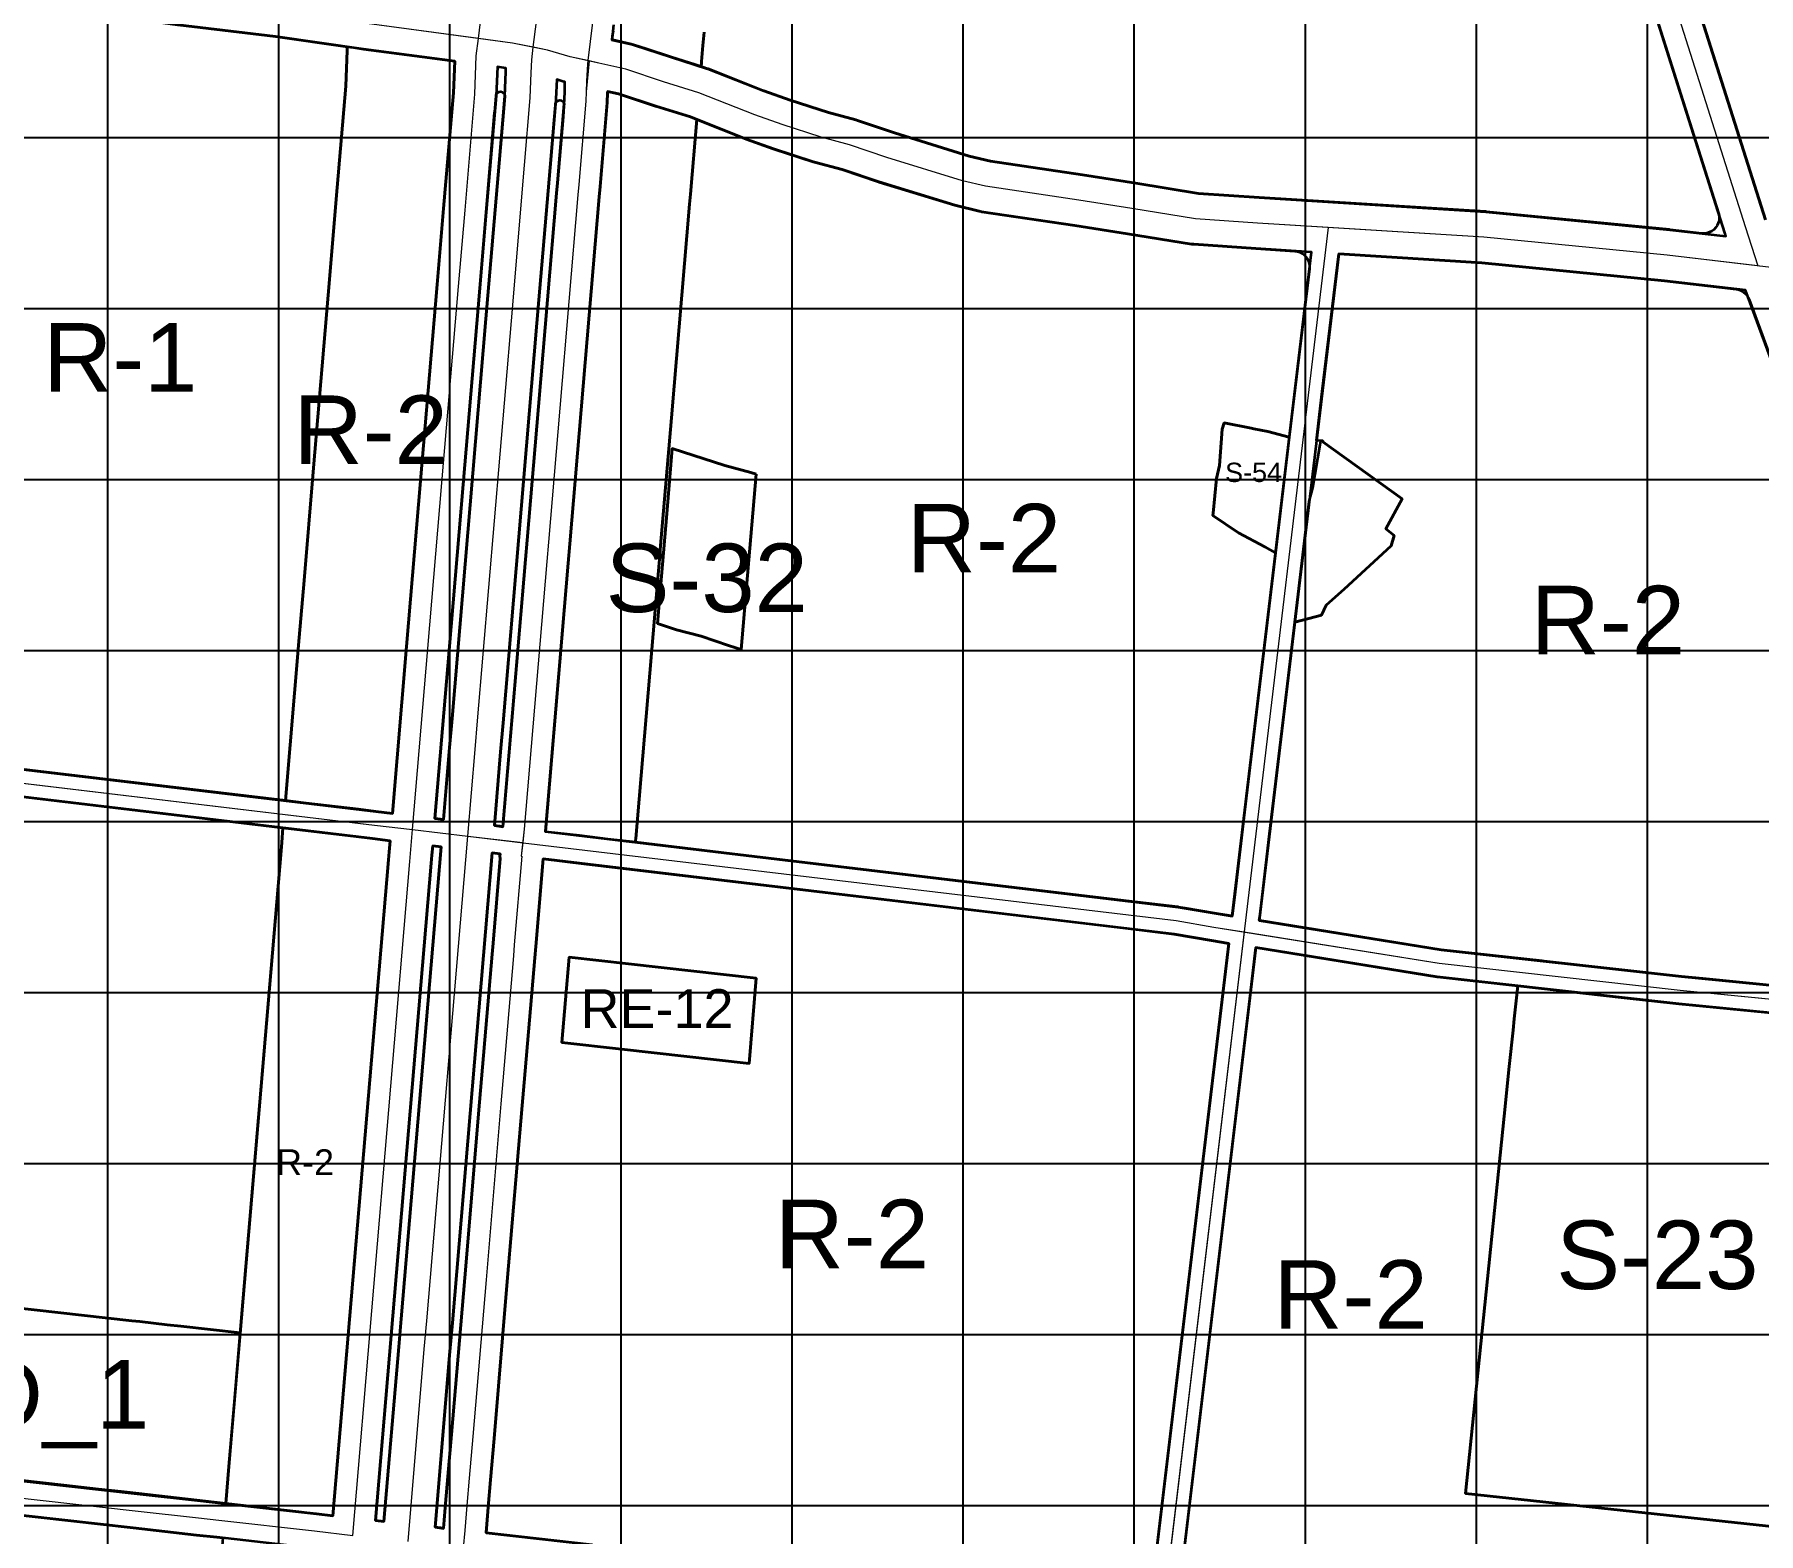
# Model space of a CAD drawing. Header units: millimetres. Extents: x 464536 to 476893, y 870501 to 881610.
# Drawn here: x 466457 to 467465, y 876084 to 876960 of the extents above; entities that cross this region are included whole.
import ezdxf
from ezdxf.enums import TextEntityAlignment as Align

# ---------------------------------------------------------------- set-up
doc = ezdxf.new("R2010")
doc.units = ezdxf.units.MM
for name, color, linetype, lineweight in [('Administration', 16, 'Continuous', 35), ('Center_1', 7, 'Continuous', 5), ('Land Use Code', 7, 'Continuous', 35), ('Mixed use', 30, 'Continuous', 35), ('Proposed Road Net work', 7, 'Continuous', 35), ('Recreational _ Environmental', 84, 'Continuous', 35), ('Residence', 50, 'Continuous', 35), ('Services', 170, 'Continuous', 35)]:
    doc.layers.add(name, color=color, linetype=linetype, lineweight=lineweight)
doc.layers.add('Grid1', color=7, linetype='Continuous')
doc.styles.add('Arial', font='arial.ttf')

msp = doc.modelspace()

# ---------------------------------------------------------------- linework, layer by layer
at = {"layer": 'Administration'}
msp.add_lwpolyline([(466570.8, 876122.8), (466569, 876101.3), (466523.2, 876106.5), (466511.4, 876107.8), (466507.9, 876108.2), (466494.6, 876109.7), (466474.3, 876111.9), (466328.9, 876128.3), (466340.7, 876227.6), (466390.4, 876222), (466443.2, 876216.1), (466514, 876208.1), (466518.7, 876207.6), (466534.7, 876205.8), (466542.6, 876204.9), (466577.4, 876201)], close=True, dxfattribs=at)
at = {"layer": 'Center_1'}
for points in [[(467229.8, 877564.5), (467457.1, 876848.1), (467464.4, 876825)], [(467229.8, 877564.5), (467457.1, 876848.1), (467464.4, 876825)], [(466643.2, 876082.6), (466676.5, 876476.7), (466676.9, 876481.4), (466678.1, 876495.3), (466687.1, 876601.3), (466695.3, 876698.2), (466705, 876812.9), (466708.8, 876857.5), (466714.5, 876925.3), (466715.4, 876947.9), (466716.6, 876957.9), (466718.6, 876974.2)], [(467475.6, 876823.7), (467411.5, 876831.2), (467304.3, 876841.7), (467172, 876850), (467135.8, 876852.5), (467098.5, 876858.6), (467067.5, 876863.4), (467013, 876871.5), (466999.5, 876874.8), (466955.3, 876888.4), (466933.5, 876895.8), (466917, 876900.2), (466894.1, 876907.6), (466878.2, 876913.3), (466845.5, 876926.2), (466824.9, 876932.7), (466802.7, 876940), (466787, 876943.5), (466770.2, 876947.3), (466757.1, 876951.2), (466736.6, 876955.2), (466651.4, 876966.7)], [(466675.5, 876079), (466685, 876191.5), (466686.4, 876208.1), (466710.4, 876491.5), (466714.7, 876542.1), (466716.1, 876559), (466735.9, 876792.8), (466743.6, 876883.8), (466746.9, 876923.3), (466747.5, 876937.9), (466747.9, 876945.4), (466748.7, 876952.9), (466750.6, 876967.8)], [(466783.3, 876967.3), (466780.5, 876945), (466780.3, 876942.9), (466779.9, 876933), (466779.6, 876926.8), (466779.4, 876921.3), (466775.3, 876872.5), (466774.8, 876866.5), (466764.2, 876741.8), (466757.6, 876663.5), (466756.6, 876652.2), (466743.4, 876495.6), (466741.7, 876479.7), (466742, 876479.7), (466737.6, 876427.9), (466737.1, 876421.5), (466730.9, 876348.5), (466729.8, 876335), (466721.1, 876232.1), (466713.3, 876140.4), (466711.2, 876116), (466709.9, 876100.1), (466708.7, 876085.4), (466707.8, 876075.4)], [(467213.3, 876847.4), (467164.4, 876437.3), (467099.1, 875890), (467030.6, 875056.8), (466902.4, 871342.3), (466900.5, 871287.7), (466899.7, 871262.5)], [(465614.4, 876622.2), (466655.8, 876498), (466678.1, 876495.3), (466710.4, 876491.5)], [(466710.4, 876491.5), (466742.7, 876487.6), (467124.5, 876442.1), (467146.5, 876438.3), (467278.2, 876417.2), (467419, 876401.4), (467686.7, 876375.1), (467737.8, 876369), (467781.7, 876364), (467833.1, 876356.9), (467903.9, 876348.1), (467981.1, 876337.6), (468032.9, 876332), (468062.2, 876331), (468091.8, 876328), (468218.1, 876313.2), (468260, 876309.1), (468281.8, 876307)], [(466122, 876141.1), (466516, 876096.9), (466553, 876092.8), (466564.9, 876091.4), (466620.8, 876085.2), (466643.2, 876082.6)]]:
    msp.add_lwpolyline(points, dxfattribs=at)
for points in [[(467229.8, 877564.5, 0), (467457.1, 876848.1, 0), (467464.4, 876825, 0)], [(466716.6, 876957.9, 0), (466651.4, 876966.7, 0), (466600, 876974, 0), (466542.8, 876980.9, 0), (466498.5, 876986.8, 0), (466468.8, 876991.2, 0), (466345.1, 877007.8, 0), (466300.6, 877014.1, 0), (466227.4, 877025.3, 0)], [(466678.1, 876495.3, 0), (466687.1, 876601.3, 0), (466695.3, 876698.2, 0), (466705, 876812.9, 0), (466708.8, 876857.5, 0), (466714.5, 876925.3, 0), (466715.4, 876947.9, 0), (466716.6, 876957.9, 0)], [(466710.4, 876491.5, 0), (466714.7, 876542.1, 0), (466716.1, 876559, 0), (466735.9, 876792.8, 0), (466743.6, 876883.8, 0), (466746.9, 876923.3, 0), (466747.5, 876937.9, 0), (466747.9, 876945.4, 0), (466748.7, 876952.9, 0)], [(466748.7, 876952.9, 0), (466736.6, 876955.2, 0), (466716.6, 876957.9, 0)], [(466781.3, 876944.8, 0), (466770.2, 876947.3, 0), (466757.1, 876951.2, 0), (466748.7, 876952.9, 0)], [(466781.3, 876944.8, 0), (466779.6, 876926.8, 0), (466779.4, 876921.3, 0), (466775.3, 876872.5, 0), (466774.8, 876866.5, 0), (466764.2, 876741.8, 0), (466757.6, 876663.5, 0), (466756.6, 876652.2, 0), (466743.4, 876495.6, 0), (466742.6, 876487.7, 0)], [(467213.3, 876847.4, 0), (467172, 876850, 0), (467135.8, 876852.5, 0), (467098.5, 876858.6, 0), (467067.5, 876863.4, 0), (467013, 876871.5, 0), (466999.5, 876874.8, 0), (466955.3, 876888.4, 0), (466933.5, 876895.8, 0), (466917, 876900.2, 0), (466894.1, 876907.6, 0), (466878.2, 876913.3, 0), (466845.5, 876926.2, 0), (466824.9, 876932.7, 0), (466802.7, 876940, 0), (466787, 876943.5, 0), (466781.3, 876944.8, 0)], [(467213.3, 876847.4, 0), (467164.4, 876437.3, 0), (467164.2, 876435.5, 0)], [(467464.4, 876825, 0), (467411.5, 876831.2, 0), (467304.3, 876841.7, 0), (467213.3, 876847.4, 0)], [(467465.4, 876824.9, 0), (467464.4, 876825, 0)], [(466171.4, 876555.8, 0), (466655.8, 876498, 0), (466678.1, 876495.3, 0)], [(466643.2, 876082.6, 0), (466676.5, 876476.7, 0), (466676.9, 876481.4, 0), (466678.1, 876495.3, 0)], [(466675.5, 876079, 0), (466685, 876191.5, 0), (466686.4, 876208.1, 0), (466710.4, 876491.5, 0)], [(466678.1, 876495.3, 0), (466710.4, 876491.5, 0)], [(466742.6, 876487.7, 0), (466741.7, 876479.7, 0), (466742, 876479.7, 0), (466737.6, 876427.9, 0), (466737.1, 876421.5, 0), (466730.9, 876348.5, 0), (466729.8, 876335, 0), (466721.1, 876232.1, 0), (466713.3, 876140.4, 0), (466711.2, 876116, 0), (466709.9, 876100.1, 0), (466708.7, 876085.4, 0), (466707.8, 876075.4, 0)], [(466710.4, 876491.5, 0), (466742.6, 876487.7, 0)], [(466742.6, 876487.7, 0), (466742.7, 876487.6, 0), (467124.5, 876442.1, 0), (467146.5, 876438.3, 0), (467164.2, 876435.5, 0)], [(467164.2, 876435.5, 0), (467115.8, 876029.6, 0)], [(467164.2, 876435.5, 0), (467278.2, 876417.2, 0), (467419, 876401.4, 0), (467621.8, 876381.5, 0)], [(466122, 876141.1, 0), (466516, 876096.9, 0), (466553, 876092.8, 0), (466564.9, 876091.4, 0), (466620.8, 876085.2, 0), (466643.2, 876082.6, 0)]]:
    msp.add_polyline3d(points, dxfattribs=at)
at = {"layer": 'Grid1'}
for p, q in [((466500, 870600), (466500, 881600)), ((466600, 870600), (466600, 881600)), ((466700, 870600), (466700, 881600)), ((466800, 870600), (466800, 881600)), ((466900, 870600), (466900, 881600)), ((467000, 870600), (467000, 881600)), ((467100, 870600), (467100, 881600)), ((467200, 870600), (467200, 881600)), ((467300, 870600), (467300, 881600)), ((467400, 870600), (467400, 881600)), ((464700, 876900), (472600, 876900)), ((464700, 876800), (472600, 876800)), ((464700, 876700), (472600, 876700)), ((464700, 876600), (472600, 876600)), ((464700, 876500), (472600, 876500)), ((464700, 876400), (472600, 876400)), ((464700, 876300), (472600, 876300)), ((464700, 876200), (472600, 876200)), ((464700, 876100), (472600, 876100))]:
    msp.add_line(p, q, dxfattribs=at)
at = {"layer": 'Mixed use'}
for points in [[(467469, 876851.9), (467422.5, 876998.3), (467429.4, 876997.8), (467869.9, 876964)], [(466848.5, 876961.7), (466847.9, 876953.9), (466847.1, 876944.5), (466847, 876943.8), (466846.8, 876941.5), (466829.5, 876947), (466814.6, 876951.9), (466807.3, 876954.2), (466806, 876954.6), (466795, 876957.1), (466795.1, 876958.4), (466795.7, 876965.9)], [(467125.6, 876044.2), (467167.2, 876393), (467171.1, 876426.3), (467276.9, 876409.3), (467277.3, 876409.2), (467324.1, 876404), (467324.1, 876404), (467322.1, 876384.7), (467321.4, 876378), (467319.2, 876356.8), (467316.2, 876327.7), (467293.5, 876107), (467483.3, 876086.6)]]:
    msp.add_lwpolyline(points, dxfattribs=at)
for points in [[(466674.6, 876602.3), (466666.4, 876504.8), (466656.7, 876505.9), (466646.5, 876507.2), (466616, 876510.8), (466603.8, 876512.3), (466611.8, 876607.6), (466614.7, 876640.9), (466620, 876704.5), (466629.8, 876819.3), (466633.5, 876863.9), (466639.1, 876930.1), (466640, 876951), (466640, 876951.8), (466640.1, 876953.1), (466643.7, 876952.7), (466649.4, 876951.8), (466683.7, 876947.2), (466702.8, 876944.6), (466702, 876926.1), (466696.3, 876858.5), (466692.5, 876814), (466682.8, 876699.2)], [(466808.5, 876489), (466808.4, 876487.9), (466792.3, 876489.8), (466775.7, 876491.8), (466763, 876493.3), (466755.8, 876494.1), (466755.8, 876494.5), (466769.1, 876651.1), (466770, 876662.5), (466776.7, 876740.7), (466787.2, 876865.4), (466787.7, 876871.4), (466791.8, 876920.2), (466791.9, 876920.7), (466792.1, 876925.9), (466792.2, 876927), (466798.6, 876925.5), (466812, 876921.1), (466820.2, 876918.4), (466820.3, 876918.4), (466820.4, 876918.4), (466840.5, 876912.1), (466844.2, 876910.6), (466840.5, 876866.9), (466840, 876861), (466829.5, 876736.2), (466822.9, 876659.2), (466822.8, 876658), (466821.9, 876646.6), (466808.6, 876490.1)], [(466664.1, 876477.7), (466634.1, 876123.9), (466631.6, 876094), (466621.9, 876095.1), (466616.4, 876095.7), (466611.7, 876096.3), (466569, 876101.3), (466570.8, 876122.8), (466574.2, 876163.1), (466577.4, 876200.7), (466577.4, 876200.7), (466579, 876219.2), (466601.3, 876483), (466601.7, 876487.7), (466602.4, 876496.3), (466645.1, 876491.2), (466654.8, 876490.1), (466665, 876488.8), (466664.5, 876482.4)]]:
    msp.add_lwpolyline(points, close=True, dxfattribs=at)
msp.add_lwpolyline([(467492.7, 876402.2), (467432.3, 876408.2), (467419.8, 876409.4), (467339.5, 876418.4), (467338.3, 876418.5), (467279.3, 876425.1), (467173.4, 876442.1), (467173, 876442.2), (467173.3, 876444.3), (467174.7, 876455.9), (467179.1, 876492.8), (467188.2, 876569.1), (467193.8, 876616.6), (467209.5, 876620.7), (467212.2, 876626.5), (467222.6, 876636), (467250.1, 876661.2), (467251.8, 876667.4), (467247, 876671.2), (467256.6, 876688.7), (467210.1, 876722), (467210.2, 876722.7), (467209.1, 876722.7), (467206.5, 876722.9), (467209.9, 876751.6), (467219.5, 876832), (467303.1, 876826.7), (467409.9, 876816.3), (467451.7, 876811.4, -0.28245), (467459.3, 876805.4), (467598.2, 876428)], format="xyb", dxfattribs=at)
for points in [[(467221.1, 877550.6, 0), (467441.5, 876855.9, 0), (467441.8, 876854.4, 0), (467441.9, 876852.9, 0), (467441.8, 876851.3, 0), (467441.3, 876849.9, 0), (467440.7, 876848.5, 0), (467439.8, 876847.2, 0), (467438.8, 876846.1, 0), (467437.5, 876845.2, 0), (467436.2, 876844.6, 0), (467434.7, 876844.1, 0), (467433.2, 876843.9, 0), (467431.7, 876844, 0), (467413.2, 876846.1, 0), (467413.1, 876846.1, 0), (467412.9, 876846.2, 0), (467305.8, 876856.6, 0), (467305.2, 876856.7, 0), (467173, 876865, 0), (467173, 876865, 0), (467137.5, 876867.4, 0), (467100.8, 876873.4, 0), (467069.7, 876878.2, 0), (467015.9, 876886.2, 0), (467003.5, 876889.2, 0), (466959.9, 876902.7, 0), (466938.3, 876910, 0), (466937.3, 876910.3, 0), (466921.2, 876914.6, 0), (466898.9, 876921.8, 0), (466883.5, 876927.3, 0), (466882.7, 876927.6, 0), (466880.8, 876928.3, 0), (466851, 876940.2, 0), (466850.6, 876940.3, 0), (466850, 876940.5, 0), (466846.8, 876941.5, 0), (466847, 876943.8, 0), (466847.1, 876944.5, 0), (466847.9, 876953.9, 0), (466848.5, 876961.7, 0)], [(466783.1, 876077, 0), (466721.1, 876084, 0), (466721.1, 876084.3, 0), (466722.4, 876099.1, 0), (466723.7, 876115, 0), (466725.8, 876139.3, 0), (466733.5, 876231.1, 0), (466742.2, 876333.9, 0), (466743.4, 876347.5, 0), (466749.6, 876420.4, 0), (466750.1, 876426.9, 0), (466754.4, 876478.2, 0), (466778.3, 876475.3, 0), (467094.8, 876437.6, 0), (467123.3, 876434.2, 0), (467145.2, 876430.4, 0), (467155.3, 876428.8, 0), (467152.8, 876407.5, 0), (467109.7, 876045.9, 0)]]:
    msp.add_polyline3d(points, dxfattribs=at)
for points in [[(467190.6, 876724.8, 0), (467178.1, 876728.1, 0), (467169.9, 876729.7, 0), (467168.3, 876730, 0), (467152.6, 876733.2, 0), (467151.3, 876729.4, 0), (467149.7, 876708.2, 0), (467148.1, 876700.6, 0), (467146, 876680.3, 0), (467145.9, 876679, 0), (467160.9, 876668.8, 0), (467176.2, 876660.6, 0), (467182.6, 876657.2, 0), (467164.5, 876505.6, 0), (467158.5, 876455.6, 0), (467157.4, 876446.2, 0), (467157.2, 876444.7, 0), (467156.8, 876444.8, 0), (467147.8, 876446.2, 0), (467129.5, 876449.4, 0), (467125.8, 876450, 0), (467125.4, 876450.1, 0), (467101.9, 876452.9, 0), (466865, 876481.1, 0), (466808.4, 876487.9, 0), (466808.5, 876489, 0), (466808.6, 876490.1, 0), (466821.9, 876646.6, 0), (466822.8, 876658, 0), (466822.9, 876659.2, 0), (466829.5, 876736.2, 0), (466840, 876861, 0), (466840.5, 876866.9, 0), (466844.2, 876910.6, 0), (466872.7, 876899.3, 0), (466873.1, 876899.1, 0), (466889, 876893.4, 0), (466889.4, 876893.3, 0), (466912.3, 876885.9, 0), (466913.1, 876885.7, 0), (466929.2, 876881.4, 0), (466950.5, 876874.2, 0), (466950.9, 876874, 0), (466995.1, 876860.4, 0), (466995.9, 876860.2, 0), (467009.4, 876856.9, 0), (467010.4, 876856.7, 0), (467010.8, 876856.6, 0), (467065.3, 876848.6, 0), (467065.3, 876848.5, 0), (467096.1, 876843.8, 0), (467096.1, 876843.8, 0), (467133.4, 876837.7, 0), (467134.7, 876837.6, 0), (467171, 876835.1, 0), (467193.8, 876833.6, 0), (467195.3, 876833.4, 0), (467196.7, 876833, 0), (467198, 876832.3, 0), (467199.2, 876831.4, 0), (467200.3, 876830.3, 0), (467201.2, 876829.1, 0), (467201.8, 876827.8, 0), (467202.2, 876826.3, 0), (467202.4, 876824.8, 0), (467202.4, 876823.3, 0)], [(466878.9, 876703.1, 0), (466875.8, 876704.2, 0), (466860.6, 876708.2, 0), (466829.9, 876718.1, 0), (466826.7, 876680, 0), (466823.6, 876643.5, 0), (466821.3, 876615.8, 0), (466832.4, 876612.2, 0), (466846.9, 876608.4, 0), (466862.9, 876602.9, 0), (466870.2, 876600.7, 0)], [(466800.2, 876366.9, 0), (466874.8, 876358.5, 0), (466879, 876408.4, 0), (466804.4, 876416.8, 0), (466769.6, 876420.7, 0), (466765.4, 876370.8, 0)]]:
    msp.add_polyline3d(points, close=True, dxfattribs=at)
at = {"layer": 'Proposed Road Net work'}
for points in [[(466795.3, 876962.5, 0), (466794.9, 876959.3, 0), (466794.6, 876957.2, 0), (466806, 876954.6, 0), (466807.3, 876954.2, 0), (466829.5, 876947, 0), (466850, 876940.5, 0), (466850.8, 876940.2, 0), (466883.5, 876927.3, 0), (466898.9, 876921.8, 0), (466921.2, 876914.6, 0), (466937.3, 876910.3, 0), (466938.3, 876910, 0), (466959.9, 876902.7, 0), (467003.5, 876889.2, 0), (467015.9, 876886.2, 0), (467069.7, 876878.2, 0), (467100.8, 876873.4, 0), (467137.5, 876867.4, 0), (467173, 876865, 0), (467305.5, 876856.6, 0), (467413.1, 876846.1, 0), (467445.8, 876842.3, 0), (467445.2, 876844.3, 0), (467218.8, 877557.8, 0)], [(466795.3, 876962.5, 0), (466794.9, 876959.3, 0), (466794.6, 876957.2, 0), (466806, 876954.6, 0), (466807.3, 876954.2, 0), (466829.5, 876947, 0), (466850, 876940.5, 0), (466850.8, 876940.2, 0), (466883.5, 876927.3, 0), (466898.9, 876921.8, 0), (466921.2, 876914.6, 0), (466937.3, 876910.3, 0), (466938.3, 876910, 0), (466959.9, 876902.7, 0), (467003.5, 876889.2, 0), (467015.9, 876886.2, 0), (467069.7, 876878.2, 0), (467100.8, 876873.4, 0), (467137.5, 876867.4, 0), (467173, 876865, 0), (467305.5, 876856.6, 0), (467413.1, 876846.1, 0), (467445.8, 876842.3, 0), (467445.2, 876844.3, 0), (467218.8, 877557.8, 0)], [(467248, 877549, 0), (467469, 876851.9, 0)], [(467248, 877549, 0), (467469, 876851.9, 0)]]:
    msp.add_polyline3d(points, dxfattribs=at)
for points in [[(466656.7, 876505.9, 0), (466666.4, 876504.8, 0), (466674.6, 876602.3, 0), (466682.8, 876699.2, 0), (466692.5, 876814, 0), (466696.3, 876858.5, 0), (466702, 876926.1, 0), (466702.8, 876944.6, 0), (466649.4, 876951.8, 0), (466598, 876959.1, 0), (466540.9, 876966, 0), (466496.4, 876972, 0), (466466.7, 876976.3, 0), (466343, 876993, 0), (466298.4, 876999.2, 0), (466235.5, 877008.9, 0), (466182.3, 876562.5, 0)], [(466656.7, 876505.9, 0), (466666.4, 876504.8, 0), (466674.6, 876602.3, 0), (466682.8, 876699.2, 0), (466692.5, 876814, 0), (466696.3, 876858.5, 0), (466702, 876926.1, 0), (466702.8, 876944.6, 0), (466649.4, 876951.8, 0), (466598, 876959.1, 0), (466540.9, 876966, 0), (466496.4, 876972, 0), (466466.7, 876976.3, 0), (466343, 876993, 0), (466298.4, 876999.2, 0), (466235.5, 877008.9, 0), (466182.3, 876562.5, 0)], [(466732, 876924.2, 0), (466732.6, 876938.5, 0), (466732.6, 876940.6, 0), (466727.7, 876941.3, 0), (466727, 876924.5, 0), (466721.2, 876856.4, 0), (466717.4, 876811.9, 0), (466707.7, 876697.1, 0), (466699.5, 876600.2, 0), (466691.2, 876501.8, 0), (466696.2, 876501.2, 0), (466699.7, 876543.3, 0), (466701.2, 876560.3, 0), (466721, 876794.1, 0), (466728.7, 876885.1, 0)], [(466732, 876924.2, 0), (466732.6, 876938.5, 0), (466732.6, 876940.6, 0), (466727.7, 876941.3, 0), (466727, 876924.5, 0), (466721.2, 876856.4, 0), (466717.4, 876811.9, 0), (466707.7, 876697.1, 0), (466699.5, 876600.2, 0), (466691.2, 876501.8, 0), (466696.2, 876501.2, 0), (466699.7, 876543.3, 0), (466701.2, 876560.3, 0), (466721, 876794.1, 0), (466728.7, 876885.1, 0)], [(466766.9, 876922, 0), (466767.1, 876927.3, 0), (466767.2, 876932.6, 0), (466765.9, 876932.9, 0), (466762.4, 876934, 0), (466761.9, 876922.7, 0), (466761.9, 876922, 0), (466758.6, 876882.5, 0), (466750.8, 876791.5, 0), (466731.1, 876557.8, 0), (466729.6, 876540.8, 0), (466726, 876497.7, 0), (466730.9, 876497, 0), (466744.2, 876653.2, 0), (466745.1, 876664.6, 0), (466751.7, 876742.8, 0), (466762.3, 876867.5, 0), (466762.8, 876873.5, 0)], [(466766.9, 876922, 0), (466767.1, 876927.3, 0), (466767.2, 876932.6, 0), (466765.9, 876932.9, 0), (466762.4, 876934, 0), (466761.9, 876922.7, 0), (466761.9, 876922, 0), (466758.6, 876882.5, 0), (466750.8, 876791.5, 0), (466731.1, 876557.8, 0), (466729.6, 876540.8, 0), (466726, 876497.7, 0), (466730.9, 876497, 0), (466744.2, 876653.2, 0), (466745.1, 876664.6, 0), (466751.7, 876742.8, 0), (466762.3, 876867.5, 0), (466762.8, 876873.5, 0)], [(466755.8, 876494.3, 0), (467125.6, 876450, 0), (467147.8, 876446.2, 0), (467157.2, 876444.7, 0), (467203.5, 876833, 0), (467171, 876835.1, 0), (467134.7, 876837.6, 0), (467133.4, 876837.7, 0), (467096.1, 876843.8, 0), (467065.3, 876848.5, 0), (467010.6, 876856.6, 0), (467009.4, 876856.9, 0), (466995.9, 876860.2, 0), (466995.1, 876860.4, 0), (466950.7, 876874.1, 0), (466929.2, 876881.4, 0), (466913.1, 876885.7, 0), (466912.3, 876885.9, 0), (466889.2, 876893.4, 0), (466873.1, 876899.1, 0), (466872.7, 876899.3, 0), (466840.5, 876912.1, 0), (466820.3, 876918.4, 0), (466798.6, 876925.5, 0), (466792.1, 876927, 0), (466792.1, 876926.2, 0), (466791.9, 876920.5, 0), (466787.7, 876871.4, 0), (466787.2, 876865.4, 0), (466776.7, 876740.7, 0), (466770, 876662.5, 0), (466769.1, 876651.1, 0)], [(466755.8, 876494.3, 0), (467125.6, 876450, 0), (467147.8, 876446.2, 0), (467157.2, 876444.7, 0), (467203.5, 876833, 0), (467171, 876835.1, 0), (467134.7, 876837.6, 0), (467133.4, 876837.7, 0), (467096.1, 876843.8, 0), (467065.3, 876848.5, 0), (467010.6, 876856.6, 0), (467009.4, 876856.9, 0), (466995.9, 876860.2, 0), (466995.1, 876860.4, 0), (466950.7, 876874.1, 0), (466929.2, 876881.4, 0), (466913.1, 876885.7, 0), (466912.3, 876885.9, 0), (466889.2, 876893.4, 0), (466873.1, 876899.1, 0), (466872.7, 876899.3, 0), (466840.5, 876912.1, 0), (466820.3, 876918.4, 0), (466798.6, 876925.5, 0), (466792.1, 876927, 0), (466792.1, 876926.2, 0), (466791.9, 876920.5, 0), (466787.7, 876871.4, 0), (466787.2, 876865.4, 0), (466776.7, 876740.7, 0), (466770, 876662.5, 0), (466769.1, 876651.1, 0)], [(467219.5, 876832, 0), (467173, 876442.2, 0), (467279.3, 876425.1, 0), (467419.8, 876409.4, 0), (467608, 876390.9, 0), (467607.2, 876396.6, 0), (467604.8, 876407.5, 0), (467601.7, 876418.4, 0), (467601.1, 876420.2, 0), (467600.4, 876422, 0), (467457.3, 876810.7, 0), (467409.9, 876816.3, 0), (467303.1, 876826.7, 0)], [(467219.5, 876832, 0), (467173, 876442.2, 0), (467279.3, 876425.1, 0), (467419.8, 876409.4, 0), (467608, 876390.9, 0), (467607.2, 876396.6, 0), (467604.8, 876407.5, 0), (467601.7, 876418.4, 0), (467601.1, 876420.2, 0), (467600.4, 876422, 0), (467457.3, 876810.7, 0), (467409.9, 876816.3, 0), (467303.1, 876826.7, 0)], [(466621.9, 876095.1, 0), (466631.6, 876094, 0), (466664.1, 876477.7, 0), (466664.5, 876482.4, 0), (466665, 876488.8, 0), (466654.8, 876490.1, 0), (466180.4, 876546.6, 0), (466133.1, 876149.9, 0), (466517.1, 876106.9, 0), (466554.1, 876102.7, 0), (466566, 876101.4, 0)], [(466621.9, 876095.1, 0), (466631.6, 876094, 0), (466664.1, 876477.7, 0), (466664.5, 876482.4, 0), (466665, 876488.8, 0), (466654.8, 876490.1, 0), (466180.4, 876546.6, 0), (466133.1, 876149.9, 0), (466517.1, 876106.9, 0), (466554.1, 876102.7, 0), (466566, 876101.4, 0)], [(466671.5, 876209.3, 0), (466694.8, 876485.3, 0), (466689.9, 876485.9, 0), (466689.4, 876480.3, 0), (466689, 876475.6, 0), (466656.5, 876091.2, 0), (466661.4, 876090.7, 0), (466670.1, 876192.8, 0)], [(466671.5, 876209.3, 0), (466694.8, 876485.3, 0), (466689.9, 876485.9, 0), (466689.4, 876480.3, 0), (466689, 876475.6, 0), (466656.5, 876091.2, 0), (466661.4, 876090.7, 0), (466670.1, 876192.8, 0)], [(466725.2, 876429, 0), (466729.4, 876478.4, 0), (466729.2, 876479.7, 0), (466729.3, 876481.1, 0), (466724.6, 876481.7, 0), (466701.4, 876206.8, 0), (466700, 876190.2, 0), (466691.3, 876087.3, 0), (466696.2, 876086.6, 0), (466697.4, 876101.2, 0), (466698.8, 876117.1, 0), (466700.9, 876141.5, 0), (466708.6, 876233.2, 0), (466717.3, 876336, 0), (466718.5, 876349.6, 0), (466724.6, 876422.5, 0)], [(466725.2, 876429, 0), (466729.4, 876478.4, 0), (466729.2, 876479.7, 0), (466729.3, 876481.1, 0), (466724.6, 876481.7, 0), (466701.4, 876206.8, 0), (466700, 876190.2, 0), (466691.3, 876087.3, 0), (466696.2, 876086.6, 0), (466697.4, 876101.2, 0), (466698.8, 876117.1, 0), (466700.9, 876141.5, 0), (466708.6, 876233.2, 0), (466717.3, 876336, 0), (466718.5, 876349.6, 0), (466724.6, 876422.5, 0)], [(466721.1, 876084.1, 0), (466956.7, 876057.5, 0), (466971.1, 876055.9, 0), (467109, 876040.4, 0), (467155.3, 876428.8, 0), (467145.2, 876430.4, 0), (467123.3, 876434.2, 0), (466754.5, 876478.3, 0), (466750.1, 876426.9, 0), (466749.6, 876420.4, 0), (466743.4, 876347.5, 0), (466742.2, 876333.9, 0), (466733.5, 876231.1, 0), (466725.8, 876139.3, 0), (466723.7, 876115, 0), (466722.4, 876099.1, 0)], [(466721.1, 876084.1, 0), (466956.7, 876057.5, 0), (466971.1, 876055.9, 0), (467109, 876040.4, 0), (467155.3, 876428.8, 0), (467145.2, 876430.4, 0), (467123.3, 876434.2, 0), (466754.5, 876478.3, 0), (466750.1, 876426.9, 0), (466749.6, 876420.4, 0), (466743.4, 876347.5, 0), (466742.2, 876333.9, 0), (466733.5, 876231.1, 0), (466725.8, 876139.3, 0), (466723.7, 876115, 0), (466722.4, 876099.1, 0)], [(467277.1, 876409.3, 0), (467171.1, 876426.3, 0), (467124.9, 876038.7, 0), (467180.1, 876032.5, 0), (467340.2, 876014.5, 0), (467567, 875989.1, 0), (467573.2, 876038.6, 0), (467574.9, 876056.5, 0), (467582.7, 876120.7, 0), (467588.9, 876168.8, 0), (467590.9, 876184.9, 0), (467597.4, 876242.7, 0), (467603.8, 876298.5, 0), (467606.6, 876323.5, 0), (467606.7, 876324.1, 0), (467608.1, 876332.8, 0), (467609.2, 876341.3, 0), (467610, 876352.1, 0), (467610.2, 876363, 0), (467609.9, 876374.5, 0), (467418.2, 876393.5, 0)], [(467277.1, 876409.3, 0), (467171.1, 876426.3, 0), (467124.9, 876038.7, 0), (467180.1, 876032.5, 0), (467340.2, 876014.5, 0), (467567, 875989.1, 0), (467573.2, 876038.6, 0), (467574.9, 876056.5, 0), (467582.7, 876120.7, 0), (467588.9, 876168.8, 0), (467590.9, 876184.9, 0), (467597.4, 876242.7, 0), (467603.8, 876298.5, 0), (467606.6, 876323.5, 0), (467606.7, 876324.1, 0), (467608.1, 876332.8, 0), (467609.2, 876341.3, 0), (467610, 876352.1, 0), (467610.2, 876363, 0), (467609.9, 876374.5, 0), (467418.2, 876393.5, 0)], [(466589.4, 875709.8, 0), (466599, 875708.6, 0), (466600.7, 875729.2, 0), (466607.8, 875812.1, 0), (466618.3, 875936.5, 0), (466618.3, 875937.1, 0), (466629.9, 876074.1, 0), (466619.7, 876075.2, 0), (466563.8, 876081.5, 0), (466551.9, 876082.8, 0), (466514.8, 876087, 0), (466130.7, 876130.1, 0), (466088.2, 875773.3, 0)], [(466589.4, 875709.8, 0), (466599, 875708.6, 0), (466600.7, 875729.2, 0), (466607.8, 875812.1, 0), (466618.3, 875936.5, 0), (466618.3, 875937.1, 0), (466629.9, 876074.1, 0), (466619.7, 876075.2, 0), (466563.8, 876081.5, 0), (466551.9, 876082.8, 0), (466514.8, 876087, 0), (466130.7, 876130.1, 0), (466088.2, 875773.3, 0)]]:
    msp.add_polyline3d(points, close=True, dxfattribs=at)
at = {"layer": 'Recreational _ Environmental'}
for points in [[(466699.7, 876543.3), (466696.2, 876501.2), (466691.2, 876501.8), (466699.5, 876600.2), (466707.7, 876697.1), (466717.4, 876811.9), (466721.2, 876856.4), (466726.1, 876914.4), (466726.2, 876915), (466727, 876924.3), (466727, 876924.8, -0.927271), (466732, 876924.3), (466732, 876924.2), (466731.4, 876917.1), (466728.7, 876885.1), (466721, 876794.1), (466701.2, 876560.3)], [(466744.2, 876653.2), (466731, 876497.1), (466726, 876497.7), (466729.6, 876540.8), (466731.1, 876557.8), (466750.8, 876791.5), (466758.6, 876882.5), (466760.9, 876910.2), (466761.6, 876918.9), (466761.7, 876920, -0.765638), (466766.7, 876919.8), (466766.6, 876918.3), (466766.1, 876912.1), (466762.8, 876873.5), (466762.3, 876867.5), (466751.7, 876742.8), (466745.1, 876664.6)]]:
    msp.add_lwpolyline(points, format="xyb", close=True, dxfattribs=at)
for points in [[(466670.1, 876192.8), (466661.4, 876090.7), (466656.5, 876091.2), (466689, 876475.6), (466689.4, 876480.3), (466689.9, 876485.9), (466694.8, 876485.3), (466671.5, 876209.3)], [(466697.4, 876101.2), (466696.2, 876086.8), (466691.3, 876087.3), (466700, 876190.2), (466701.4, 876206.8), (466724.6, 876481.7), (466729.3, 876481.2), (466729.3, 876481), (466729.2, 876479.7), (466729.4, 876478.4), (466725.2, 876429), (466724.6, 876422.5), (466718.5, 876349.6), (466717.3, 876336), (466708.6, 876233.2), (466700.9, 876141.5), (466698.8, 876117.1)]]:
    msp.add_lwpolyline(points, close=True, dxfattribs=at)
msp.add_polyline3d([(466879, 876408.4, 0), (466874.8, 876358.5, 0), (466800.2, 876366.9, 0), (466765.4, 876370.8, 0), (466769.6, 876420.7, 0), (466804.4, 876416.8, 0)], close=True, dxfattribs=at)
at = {"layer": 'Residence'}
msp.add_lwpolyline([(466343, 876993), (466466.7, 876976.3), (466496.3, 876972), (466496.4, 876972), (466496.5, 876971.9), (466540.8, 876966), (466540.9, 876966), (466541, 876966), (466598, 876959.1), (466640.1, 876953.1), (466640, 876951.8), (466640, 876951), (466639.1, 876930.1), (466633.5, 876863.9), (466629.8, 876819.3), (466620, 876704.5), (466614.7, 876640.9), (466611.8, 876607.6), (466603.8, 876512.3), (466459.3, 876529.5), (466362, 876541.1)], dxfattribs=at)
msp.add_lwpolyline([(466601.3, 876483), (466577.4, 876200.7), (466577.4, 876200.7), (466577.4, 876201), (466542.6, 876204.9), (466534.7, 876205.8), (466518.7, 876207.6), (466514, 876208.1), (466443.2, 876216.1), (466390.4, 876222), (466340.7, 876227.6), (466328.9, 876128.3), (466371.6, 876123.5), (466371.6, 876123.2), (466137.1, 876149.5, -0.416247), (466133.6, 876153.9), (466180.4, 876546.6), (466430.9, 876516.8), (466591, 876497.7), (466602.4, 876496.3), (466601.7, 876487.7)], format="xyb", close=True, dxfattribs=at)
msp.add_polyline3d([(466134.7, 876129.6, 0), (466514.8, 876087, 0), (466551.9, 876082.8, 0), (466563.8, 876081.5, 0), (466567.3, 876081.1, 0), (466555.6, 875942.4, 0), (466555.5, 875941.8, 0), (466545, 875817.4, 0), (466544.5, 875812.2, 0), (466538, 875734.5, 0), (466536.4, 875716.5, 0), (466395.1, 875734.4, 0)], dxfattribs=at)
at = {"layer": 'Services'}
for points in [[(467190.6, 876724.8), (467182.6, 876657.2), (467176.2, 876660.6), (467160.9, 876668.8), (467145.9, 876679), (467146, 876680.3), (467148.1, 876700.6), (467149.7, 876708.2), (467151.3, 876729.4), (467152.6, 876733.2), (467168.3, 876730), (467169.9, 876729.7), (467178.1, 876728.1)], [(466878.9, 876703.1), (466870.2, 876600.7), (466862.9, 876602.9), (466846.9, 876608.4), (466832.4, 876612.2), (466821.3, 876615.8), (466823.6, 876643.5), (466826.7, 876680), (466829.9, 876718.1), (466860.6, 876708.2), (466875.8, 876704.2)], [(467209.5, 876620.7), (467193.8, 876616.6), (467202.2, 876687.1), (467204.3, 876695.1), (467208.7, 876720.4), (467209.1, 876722.7), (467210.2, 876722.7), (467210.1, 876722), (467256.6, 876688.7), (467247, 876671.2), (467251.8, 876667.4), (467250.1, 876661.2), (467222.6, 876636), (467212.2, 876626.5)], [(467522.6, 876383.2), (467521.3, 876373.4), (467519.9, 876362.9), (467516.4, 876336.8), (467512.7, 876309), (467483.3, 876086.6), (467293.5, 876107), (467316.2, 876327.7), (467319.2, 876356.8), (467321.4, 876378), (467322.1, 876384.7), (467324.1, 876404), (467324.1, 876404), (467386.4, 876397), (467418.2, 876393.5), (467468.4, 876388.5), (467504.8, 876384.9)]]:
    msp.add_lwpolyline(points, close=True, dxfattribs=at)

# ---------------------------------------------------------------- texts
at = {"layer": 'Land Use Code', "color": 7, "true_color": 0xffffff, "style": 'Arial'}
for s, height, p in [('R-1', 40.08, (466507.3, 876739.4)), ('R-2', 40.08, (466653.7, 876697.1)), ('S-54', 11.29, (467169.7, 876695.2)), ('R-2', 40.08, (467012.1, 876633.7)), ('S-32', 40.08, (466850.1, 876610.5)), ('R-2', 40.08, (467376.8, 876585.8)), ('RE-12', 22.6, (466821, 876372.6)), ('R-2', 15.05, (466615.3, 876288.8)), ('R-2', 40.08, (466934.9, 876226.8)), ('S-23', 40.08, (467405.7, 876214.6)), ('R-2', 40.08, (467226.4, 876191.4)), ('AD_1', 40.08, (466454.3, 876133))]:
    msp.add_text(s, height=height, dxfattribs=at).set_placement(p, align=Align.BOTTOM_CENTER)

doc.saveas('drawing.dxf')
